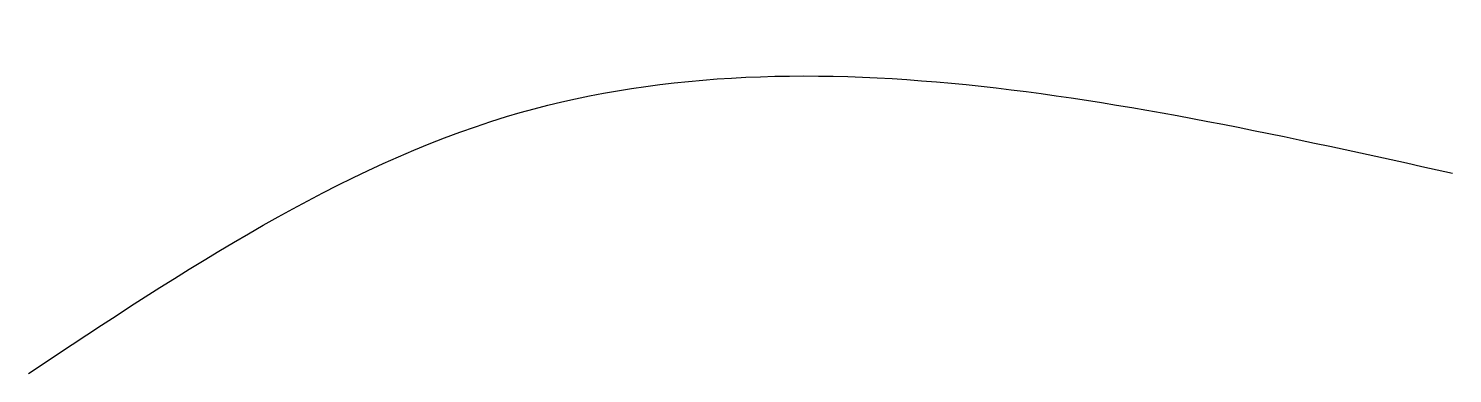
# Model space of a CAD drawing. Header units: metres. Extents: x -19.5 to -5.6, y -20.7 to -17.4.
import ezdxf

# ---------------------------------------------------------------- set-up
doc = ezdxf.new("R2010")
doc.units = ezdxf.units.M
doc.layers.get('0').update_dxf_attribs({"true_color": 0xdfdfdf})

msp = doc.modelspace()

# ---------------------------------------------------------------- linework, layer by layer
msp.add_spline([(-19.495, -20.741), (-14.845, -18.241), (-5.645, -18.791)], degree=3)

doc.saveas('drawing.dxf')
